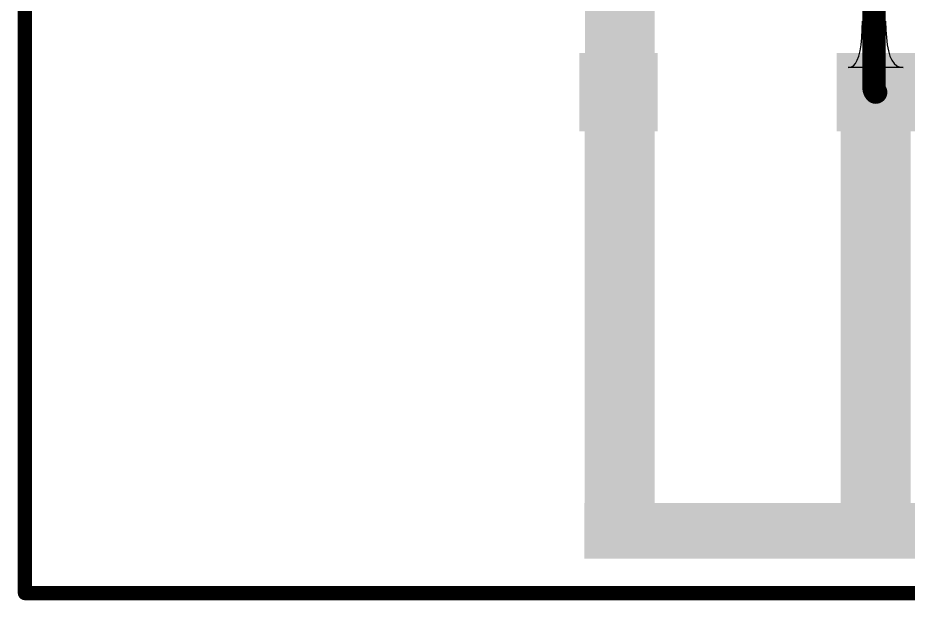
# Model space of a CAD drawing. Header units: millimetres. Extents: x -6 to 110, y 0 to 86.
# Drawn here: x -0.06 to 7.94, y -0.16 to 5.07 of the extents above; entities that cross this region are included whole.
import ezdxf

# ---------------------------------------------------------------- set-up
doc = ezdxf.new("R2010")
doc.units = ezdxf.units.MM
for name, color, linetype in [('BottomLayer', 5, 'Continuous'), ('BottomPaste', 16, 'Continuous'), ('BottomSolder', 6, 'Continuous'), ('Mechanical2', 216, 'Continuous')]:
    doc.layers.add(name, color=color, linetype=linetype)

# ---------------------------------------------------------------- blocks, each defined once
blk = doc.blocks.new('ESP_P_____A_______B_31')
at = {"layer": 'BottomLayer'}
for points in [[(0, -5.0292), (0.63, -5.0292), (0.63, -0.9634), (0, -0.9634)], [(0.0548, -0.9634), (0.5548, -0.9634), (0.5548, -1.4634), (0.0548, -1.4634)], [(2.3, -5.0292), (2.93, -5.0292), (2.93, -0.9634), (2.3, -0.9634)], [(2.3662, -0.9634), (2.8662, -0.9634), (2.8662, -1.4634), (2.3662, -1.4634)], [(-0.0023, -4.9051), (-0.0023, -5.4051), (4.9977, -5.4051), (4.9977, -4.9051)]]:
    blk.add_hatch(color=5, dxfattribs=at).paths.add_polyline_path(points)
at = {"layer": 'BottomPaste'}
for points in [[(0.0548, -0.9634), (0.5548, -0.9634), (0.5548, -1.4634), (0.0548, -1.4634)], [(2.3662, -0.9634), (2.8662, -0.9634), (2.8662, -1.4634), (2.3662, -1.4634)]]:
    blk.add_hatch(color=16, dxfattribs=at).paths.add_polyline_path(points)
at = {"layer": 'BottomSolder'}
for points in [[(-0.0468, -0.8618), (0.6564, -0.8618), (0.6564, -1.565), (-0.0468, -1.565)], [(2.2646, -0.8618), (2.9678, -0.8618), (2.9678, -1.565), (2.2646, -1.565)]]:
    blk.add_hatch(color=6, dxfattribs=at).paths.add_polyline_path(points)

msp = doc.modelspace()

# ---------------------------------------------------------------- hatches: boundary and pattern name
at = {"layer": 'BottomLayer'}
msp.add_hatch(color=5, dxfattribs=at).paths.add_polyline_path([(5.0342, 4.4), (5.6592, 4.4), (5.6592, 5.858), (5.0342, 5.858)])

# ---------------------------------------------------------------- linework, layer by layer
for p, q in [((7.5199, 4.8879), (7.5249, 5.0378)), ((7.5249, 5.0378), (7.733, 5.0378)), ((7.733, 5.0378), (7.7346, 4.9587)), ((7.5135, 4.8255), (7.5199, 4.8879)), ((7.7346, 4.9587), (7.7474, 4.8255)), ((7.5047, 4.7714), (7.5135, 4.8255)), ((7.7474, 4.8255), (7.7585, 4.7714)), ((7.4794, 4.6881), (7.4933, 4.7256)), ((7.4933, 4.7256), (7.5047, 4.7714)), ((7.7585, 4.7714), (7.7728, 4.7256)), ((7.7728, 4.7256), (7.7904, 4.6881)), ((7.444, 4.6382), (7.4629, 4.659)), ((7.4629, 4.659), (7.4794, 4.6881)), ((7.7904, 4.6881), (7.8111, 4.659)), ((7.8111, 4.659), (7.835, 4.6382)), ((7.3984, 4.6216), (7.4225, 4.6257)), ((7.8924, 4.6216), (7.3984, 4.6216)), ((7.4225, 4.6257), (7.444, 4.6382)), ((7.835, 4.6382), (7.8621, 4.6257)), ((7.8621, 4.6257), (7.8924, 4.6216))]:
    msp.add_line(p, q, dxfattribs=at)
at = {"layer": 'BottomLayer', "const_width": 0.2081}
msp.add_lwpolyline([(7.629, 4.4397), (7.629, 6.1498)], dxfattribs=at)
at = {"layer": 'BottomLayer', "const_width": 0.1041}
for points in [[(7.5769, 4.4397, 1), (7.681, 4.4397, 1)], [(7.5769, 4.4397, 1), (7.681, 4.4397, 1)], [(7.5934, 4.4, 1), (7.6974, 4.4, 1)]]:
    msp.add_lwpolyline(points, format="xyb", close=True, dxfattribs=at)
at = {"layer": 'BottomLayer', "const_width": 0.2081}
msp.add_lwpolyline([(7.6454, 4.4, -0.198912), (7.629, 4.4397)], format="xyb", dxfattribs=at)
at = {"layer": 'Mechanical2', "const_width": 0.127}
for points in [[(0, -0.101), (0, 34.899)], [(0, -0.101), (37, -0.101)]]:
    msp.add_lwpolyline(points, dxfattribs=at)
at = {"layer": 'Mechanical2', "const_width": 0.0635}
msp.add_lwpolyline([(-0.0317, -0.101, 1), (0.0318, -0.101, 1)], format="xyb", close=True, dxfattribs=at)
msp.add_lwpolyline([(-0.0317, -0.101, 1), (0.0318, -0.101, 1)], format="xyb", close=True, dxfattribs=at)

# ---------------------------------------------------------------- block references
msp.add_blockref('ESP_P_____A_______B_31', (5.0292, 5.6134))

doc.saveas('drawing.dxf')
